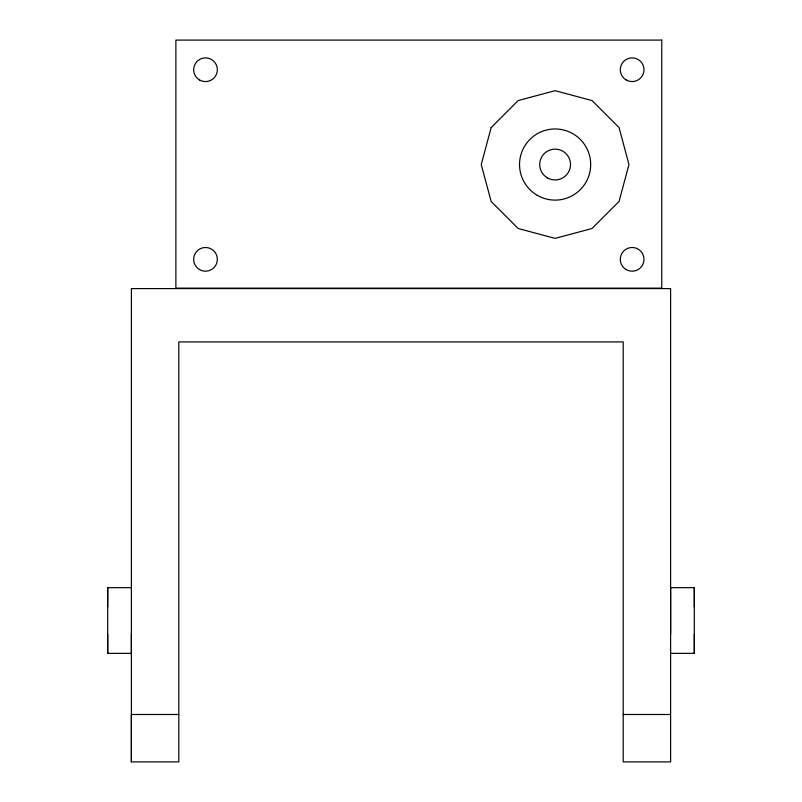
<?xml version="1.0" encoding="UTF-8"?>
<svg xmlns="http://www.w3.org/2000/svg" width="802" height="802" viewBox="0 0 802 802"><rect width="100%" height="100%" fill="white"/><g stroke="black" fill="none" stroke-linecap="round" stroke-linejoin="round"><path stroke-width="1.2" d="M131.388 634.121L131.388 653.359L107.689 653.359L107.689 587.666L131.388 587.666M131.388 761.9L131.388 288.6L670.612 288.6L670.612 761.9L623.204 761.9L623.204 341.923L178.796 341.923L178.796 761.9L131.388 761.9L131.388 714.492L178.796 714.492M670.612 634.121L670.612 587.666L694.311 587.666L694.311 606.913M670.612 653.359L694.311 653.359L694.311 587.666M623.204 714.492L670.612 714.492M694.311 634.121L694.311 653.359M107.689 587.666L107.689 606.913M107.689 634.121L107.689 653.359M491.145 127.608L481.25 164.53L491.145 201.462L518.172 228.5L555.104 238.394L592.036 228.5L619.074 201.462L628.968 164.53L619.074 127.608L592.036 100.571L555.104 90.676L518.172 100.571L491.145 127.608M661.77 40.1L175.879 40.1L175.879 288.139L661.77 288.139L661.77 40.1M199.578 79.989A11.85 11.85 0 0 0 217.352 69.724A11.85 11.85 0 0 0 199.578 59.468A11.85 11.85 0 0 0 199.578 79.989M626.212 79.989A11.85 11.85 0 0 0 643.986 69.724A11.85 11.85 0 0 0 626.212 59.468A11.85 11.85 0 0 0 626.212 79.989M626.212 269.602A11.85 11.85 0 0 0 643.986 259.347A11.85 11.85 0 0 0 626.212 249.081A11.85 11.85 0 0 0 626.212 269.602M199.578 269.602A11.85 11.85 0 0 0 217.352 259.347A11.85 11.85 0 0 0 199.578 249.081A11.85 11.85 0 0 0 199.578 269.602M537.32 195.347A35.579 35.579 0 0 0 590.683 164.53A35.579 35.579 0 0 0 537.32 133.723A35.579 35.579 0 0 0 537.32 195.347M547.405 177.874A15.408 15.408 0 0 0 570.513 164.53A15.408 15.408 0 0 0 547.405 151.197A15.408 15.408 0 0 0 547.405 177.874"/></g></svg>
